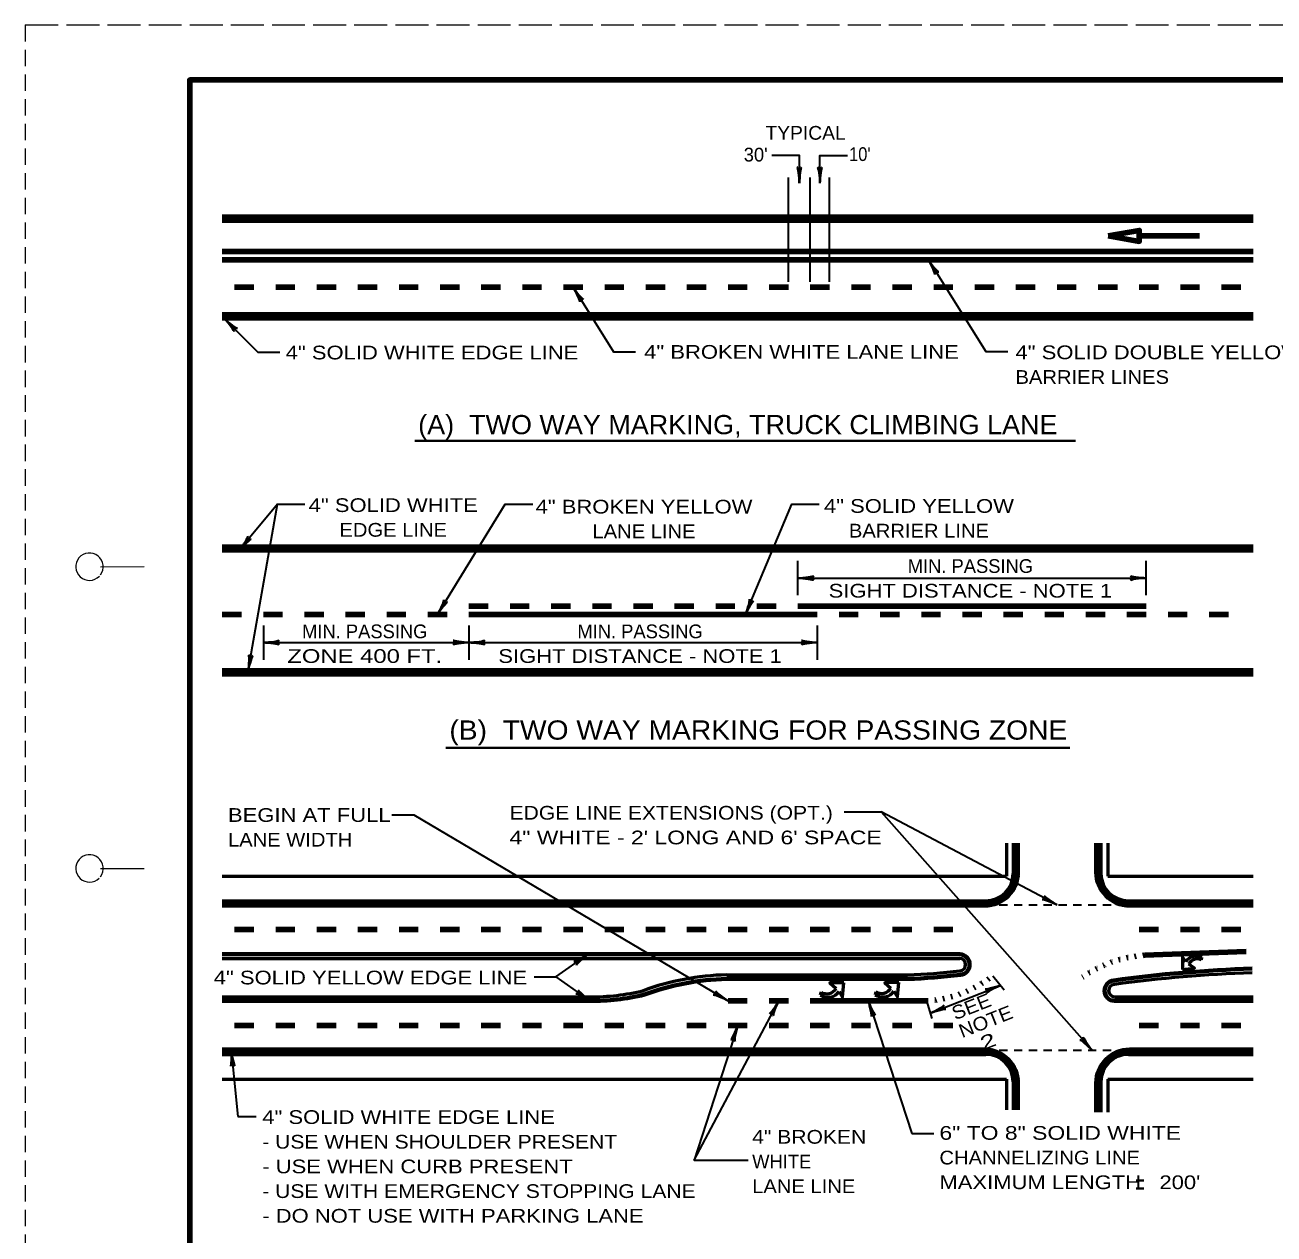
# Model space of a CAD drawing. Extents: x -49 to 631, y -934 to -494.
# Drawn here: x -49.1 to 178.7, y -714.2 to -493.8 of the extents above; entities that cross this region are included whole.
import ezdxf
from ezdxf.enums import TextEntityAlignment as Align

# ---------------------------------------------------------------- set-up
doc = ezdxf.new("R2010")
doc.units = 0
for name, pattern in [('DOTTED', [1.5, 0.3, -1.2]), ('LONG_DASHED', [7.5, 6, -1.5]), ('MEDIUM_DASHED', [4.5, 3, -1.5]), ('SHORT_DASHED', [2.7, 1.5, -1.2])]:
    doc.linetypes.add(name, pattern=pattern)
doc.layers.add('1', color=7, linetype='Continuous', lineweight=90)
doc.layers.add('61', color=7, linetype='Continuous', lineweight=35)

msp = doc.modelspace()

# ---------------------------------------------------------------- linework, layer by layer
at = {"layer": '1', "linetype": 'MEDIUM_DASHED', "lineweight": 13}
msp.add_line((-49.001, -493.809), (-49.061, -933.849), dxfattribs=at)
at = {"layer": '1', "lineweight": 35}
for p, q in [((90.162, -540.624), (90.162, -521.624)), ((94.162, -540.624), (94.162, -521.624)), ((97.662, -540.624), (97.662, -521.624)), ((-3.031, -581.142), (1.969, -581.142)), ((91.912, -597.765), (91.912, -591.515)), ((155.411, -597.765), (155.411, -591.515)), ((91.912, -594.64), (155.411, -594.64)), ((-5.588, -603.265), (-5.588, -609.515)), ((31.912, -603.265), (31.912, -609.515)), ((95.412, -603.265), (95.412, -609.515)), ((100.305, -637.278), (107.096, -637.278)), ((47.769, -667.349), (53.971, -671.721)), ((127.421, -667.141), (129.496, -669.705)), ((116.037, -673.934), (128.836, -668.89)), ((104.763, -671.721), (112.676, -695.883)), ((115.365, -671.721), (116.328, -674.894)), ((-11.438, -680.713), (-10.262, -692.764)), ((-10.262, -692.764), (-6.914, -692.764)), ((112.676, -695.883), (116.676, -695.883)), ((72.957, -700.719), (82.821, -700.719))]:
    msp.add_line(p, q, dxfattribs=at)
at = {"layer": '1', "lineweight": 53}
for p, q in [((-13.088, -528.624), (174.911, -528.624)), ((-13.088, -547.374), (174.911, -547.374)), ((-13.088, -588.765), (174.911, -588.765)), ((-13.088, -612.265), (174.911, -612.265)), ((129.911, -642.971), (129.911, -648.971)), ((131.161, -642.971), (131.161, -648.471)), ((147.161, -642.971), (147.161, -648.471)), ((148.411, -642.971), (148.411, -648.971)), ((-13.088, -648.971), (129.911, -648.971)), ((148.411, -648.971), (174.911, -648.971)), ((-13.088, -653.471), (126.161, -653.471)), ((152.161, -653.471), (174.911, -653.471)), ((-13.088, -663.971), (121.429, -663.971)), ((165.473, -664.222), (165.537, -663.752)), ((78.912, -666.971), (111.911, -666.971)), ((-13.088, -670.971), (53.911, -670.971)), ((96.114, -670.105), (95.983, -670.644)), ((106.105, -670.047), (105.974, -670.585)), ((149.668, -670.971), (174.911, -670.971)), ((-13.088, -681.471), (126.161, -681.471)), ((152.161, -681.471), (174.911, -681.471)), ((-13.088, -685.971), (129.911, -685.971)), ((129.911, -685.971), (129.911, -691.557)), ((131.161, -686.471), (131.161, -691.557)), ((147.161, -686.471), (147.161, -691.971)), ((148.411, -685.971), (148.411, -691.971)), ((148.411, -685.971), (174.911, -685.971))]:
    msp.add_line(p, q, dxfattribs=at)
at = {"layer": '1'}
for p, q in [((-13.088, -529.374), (174.911, -529.374)), ((154.161, -532.249), (165.161, -532.249)), ((-13.088, -535.124), (174.911, -535.124)), ((-13.088, -536.624), (174.911, -536.624)), ((-10.838, -541.624), (-7.338, -541.624)), ((-3.338, -541.624), (0.162, -541.624)), ((4.162, -541.624), (7.661, -541.624)), ((11.662, -541.624), (15.162, -541.624)), ((19.162, -541.624), (22.662, -541.624)), ((26.662, -541.624), (30.162, -541.624)), ((34.161, -541.624), (37.661, -541.624)), ((41.661, -541.624), (45.161, -541.624)), ((49.161, -541.624), (52.661, -541.624)), ((56.661, -541.624), (60.161, -541.624)), ((64.162, -541.624), (67.662, -541.624)), ((71.662, -541.624), (75.162, -541.624)), ((79.162, -541.624), (82.662, -541.624)), ((86.662, -541.624), (90.162, -541.624)), ((94.162, -541.624), (97.662, -541.624)), ((101.661, -541.624), (105.161, -541.624)), ((109.161, -541.624), (112.661, -541.624)), ((116.661, -541.624), (120.161, -541.624)), ((124.161, -541.624), (127.661, -541.624)), ((131.661, -541.624), (135.161, -541.624)), ((139.161, -541.624), (142.661, -541.624)), ((146.661, -541.624), (150.161, -541.624)), ((154.161, -541.624), (157.661, -541.624)), ((161.661, -541.624), (165.161, -541.624)), ((169.161, -541.624), (172.661, -541.624)), ((-13.088, -546.624), (174.911, -546.624)), ((-13.088, -589.515), (174.911, -589.515)), ((-13.088, -601.265), (-9.588, -601.265)), ((-5.588, -601.265), (-2.088, -601.265)), ((1.911, -601.265), (5.412, -601.265)), ((9.412, -601.265), (12.912, -601.265)), ((16.912, -601.265), (20.412, -601.265)), ((24.412, -601.265), (27.912, -601.265)), ((31.912, -599.765), (35.411, -599.765)), ((31.912, -601.265), (95.412, -601.265)), ((39.411, -599.765), (42.911, -599.765)), ((46.911, -599.765), (50.411, -599.765)), ((54.411, -599.765), (57.911, -599.765)), ((61.911, -599.765), (65.412, -599.765)), ((69.412, -599.765), (72.912, -599.765)), ((76.912, -599.765), (80.412, -599.765)), ((84.412, -599.765), (87.912, -599.765)), ((91.912, -599.765), (155.411, -599.765)), ((99.412, -601.265), (102.911, -601.265)), ((106.911, -601.265), (110.411, -601.265)), ((114.411, -601.265), (117.911, -601.265)), ((121.911, -601.265), (125.411, -601.265)), ((129.411, -601.265), (132.911, -601.265)), ((136.911, -601.265), (140.411, -601.265)), ((144.411, -601.265), (147.911, -601.265)), ((151.911, -601.265), (155.411, -601.265)), ((159.411, -601.265), (162.911, -601.265)), ((166.911, -601.265), (170.411, -601.265)), ((-13.088, -611.515), (174.911, -611.515)), ((131.911, -642.971), (131.911, -648.221)), ((146.411, -642.971), (146.411, -648.221)), ((-13.088, -654.221), (125.911, -654.221)), ((152.411, -654.221), (174.911, -654.221)), ((-10.838, -658.721), (-7.338, -658.721)), ((-3.338, -658.721), (0.162, -658.721)), ((4.162, -658.721), (7.661, -658.721)), ((11.662, -658.721), (15.162, -658.721)), ((19.162, -658.721), (22.662, -658.721)), ((26.662, -658.721), (30.162, -658.721)), ((34.161, -658.721), (37.661, -658.721)), ((41.661, -658.721), (45.161, -658.721)), ((49.161, -658.721), (52.661, -658.721)), ((56.661, -658.721), (60.161, -658.721)), ((64.162, -658.721), (67.662, -658.721)), ((71.662, -658.721), (75.162, -658.721)), ((79.162, -658.721), (82.662, -658.721)), ((86.662, -658.721), (90.162, -658.721)), ((94.162, -658.721), (97.662, -658.721)), ((101.661, -658.721), (105.161, -658.721)), ((109.161, -658.721), (112.661, -658.721)), ((116.661, -658.721), (120.161, -658.721)), ((154.161, -658.721), (157.661, -658.721)), ((161.661, -658.721), (165.161, -658.721)), ((169.161, -658.721), (172.661, -658.721)), ((155.079, -663.397), (173.621, -662.74)), ((79.162, -671.721), (82.662, -671.721)), ((86.662, -671.721), (90.162, -671.721)), ((94.162, -671.721), (115.365, -671.721)), ((-10.838, -676.221), (-7.338, -676.221)), ((-3.338, -676.221), (0.162, -676.221)), ((4.162, -676.221), (7.661, -676.221)), ((11.662, -676.221), (15.162, -676.221)), ((19.162, -676.221), (22.662, -676.221)), ((26.662, -676.221), (30.162, -676.221)), ((34.161, -676.221), (37.661, -676.221)), ((41.661, -676.221), (45.161, -676.221)), ((49.161, -676.221), (52.661, -676.221)), ((56.661, -676.221), (60.161, -676.221)), ((64.162, -676.221), (67.662, -676.221)), ((71.662, -676.221), (75.162, -676.221)), ((79.162, -676.221), (82.662, -676.221)), ((86.662, -676.221), (90.162, -676.221)), ((94.162, -676.221), (97.662, -676.221)), ((101.661, -676.221), (105.161, -676.221)), ((109.161, -676.221), (112.661, -676.221)), ((116.661, -676.221), (120.161, -676.221)), ((154.161, -676.221), (157.661, -676.221)), ((161.661, -676.221), (165.161, -676.221)), ((169.161, -676.221), (172.661, -676.221)), ((-13.088, -680.721), (125.911, -680.721)), ((152.411, -680.721), (174.911, -680.721)), ((131.911, -686.721), (131.911, -691.557)), ((146.411, -686.721), (146.411, -691.971))]:
    msp.add_line(p, q, dxfattribs=at)
at = {"layer": '1', "lineweight": 40}
for p, q in [((22.037, -569.633), (142.547, -569.633)), ((27.674, -625.592), (141.482, -625.592))]:
    msp.add_line(p, q, dxfattribs=at)
at = {"layer": '1', "linetype": 'SHORT_DASHED', "lineweight": 35}
for p, q in [((125.911, -654.221), (152.411, -654.221)), ((125.911, -680.721), (152.411, -680.721))]:
    msp.add_line(p, q, dxfattribs=at)
at = {"layer": '1', "lineweight": 70}
for p, q in [((-13.088, -663.221), (121.429, -663.221)), ((78.912, -667.721), (111.911, -667.721)), ((-13.088, -671.721), (53.911, -671.721)), ((149.605, -671.721), (174.911, -671.721))]:
    msp.add_line(p, q, dxfattribs=at)
at = {"layer": '1', "lineweight": 35}
for points in [[(92.162, -522.624), (92.162, -517.624), (87.162, -517.624)], [(95.912, -522.624), (95.912, -517.624), (100.911, -517.624)], [(115.699, -536.624), (126.172, -553.344), (130.172, -553.344)], [(50.911, -541.624), (58.271, -553.374), (62.271, -553.374)], [(-12.655, -547.374), (-6.594, -553.435), (-2.594, -553.435)], [(-8.373, -611.515), (-3.031, -581.142), (-9.958, -589.515)], [(26.162, -601.265), (38.53, -581.142), (43.53, -581.142)], [(82.324, -601.29), (90.781, -581.142), (95.781, -581.142)], [(-5.588, -606.39), (31.912, -606.39), (95.412, -606.39)], [(17.868, -637.789), (21.868, -637.789), (79.162, -671.721)], [(139.161, -654.221), (107.096, -637.278), (145.54, -680.721)], [(43.769, -667.349), (47.769, -667.349), (53.625, -663.221)], [(80.912, -676.221), (72.957, -700.719), (88.412, -671.721)]]:
    msp.add_lwpolyline(points, dxfattribs=at)
at = {"layer": '1'}
msp.add_lwpolyline([(148.49, -532.249), (154.161, -533.249), (154.161, -531.249)], close=True, dxfattribs=at)
at = {"layer": '1', "lineweight": 53}
for points in [[(162.672, -664.603), (162.029, -663.759), (162.045, -666.002)], [(162.045, -666.002), (164.222, -665.775), (163.183, -665.026)], [(100.301, -668.443), (97.747, -668.451), (98.864, -669.442)], [(99.408, -669.993), (100.055, -671.048), (100.301, -668.443)], [(110.292, -668.385), (107.739, -668.392), (108.856, -669.383)], [(109.4, -669.934), (110.047, -670.99), (110.292, -668.385)]]:
    msp.add_lwpolyline(points, dxfattribs=at)
at = {"layer": '1'}
for centre, start, end in [((125.911, -648.221), 270, 0), ((152.411, -648.221), 180, 270), ((125.911, -686.721), 0, 90), ((152.411, -686.721), 90, 180)]:
    msp.add_arc(centre, 6, start, end, dxfattribs=at)
at = {"layer": '1', "lineweight": 53}
for centre, radius, start, end in [((126.161, -648.471), 5, 270, 0), ((152.161, -648.471), 5, 180, 270), ((121.343, -665.096), 1.127, 275.50285, 87.34859), ((164.539, -665.638), 2.135, 62.10089, 151.0021), ((164.727, -665.76), 1.709, 64.13204, 154.56308), ((79.967, -714.329), 47.371, 91.29696, 110.144), ((108.474, -562.688), 104.339, 271.88819, 277.13284), ((182.941, -911.719), 245.274, 91.91621, 97.80945), ((97.16, -668.408), 1.993, 238.34087, 328.77191), ((107.152, -668.35), 1.993, 238.34087, 328.77191), ((149.692, -669.846), 1.127, 95.50285, 267.34859), ((54.256, -631.012), 39.961, 269.51539, 283.72008), ((97.364, -668.572), 2.49, 236.30972, 325.21093), ((107.355, -668.514), 2.49, 236.30972, 325.21093), ((126.161, -686.471), 5, 0, 90), ((152.161, -686.471), 5, 90, 180)]:
    msp.add_arc(centre, radius, start, end, dxfattribs=at)
at = {"layer": '1', "lineweight": 70}
for centre, radius, start, end in [((121.343, -665.096), 1.877, 275.50285, 87.34859), ((108.474, -562.688), 105.089, 271.88819, 277.13284), ((182.941, -911.719), 246.024, 91.91621, 97.80945), ((79.967, -714.329), 46.621, 91.29696, 110.144), ((149.692, -669.846), 1.877, 95.50285, 267.34859), ((54.256, -631.012), 40.711, 269.51539, 283.72008)]:
    msp.add_arc(centre, radius, start, end, dxfattribs=at)
at = {"layer": '1', "linetype": 'DOTTED'}
for centre, start, end in [((156.518, -685.345), 93.75019, 125.33349), ((113.926, -649.773), 273.75019, 307.84593)]:
    msp.add_arc(centre, 21.995, start, end, dxfattribs=at)
at = {"layer": '1', "lineweight": 40}
for centre, major_axis, ratio, start_param, end_param in [((91.885, -521.533), (0.156, -1.786), 0.122415, 0.8963533, 3.1415927), ((91.885, -521.533), (0.156, -1.786), 0.122415, 0.8963533, 3.1415927), ((92.373, -521.504), (-0.176, -1.756), 0.07063, 3.1407148, 5.41811), ((92.373, -521.504), (-0.176, -1.756), 0.07063, 3.1407148, 5.41811), ((95.635, -521.533), (0.156, -1.786), 0.122415, 0.8963533, 3.1415927), ((96.123, -521.504), (-0.176, -1.756), 0.07063, 3.1407148, 5.41811), ((116.114, -537.686), (-0.783, 1.582), 0.07063, 3.1407148, 5.41811), ((116.512, -537.402), (-1.08, 1.43), 0.122415, 0.8963533, 3.1415927), ((51.327, -542.686), (-0.784, 1.582), 0.07063, 3.1407148, 5.41811), ((51.725, -542.402), (-1.08, 1.43), 0.122415, 0.8963533, 3.1415927), ((-12.012, -548.316), (-1.118, 1.366), 0.07063, 3.1407148, 5.41811), ((-11.688, -547.95), (-1.373, 1.152), 0.122415, 0.8963533, 3.1415927), ((-9.476, -588.498), (-1.018, -1.475), 0.122415, 0.8963533, 3.1415927), ((-9.476, -588.498), (-1.018, -1.475), 0.122415, 0.8963533, 3.1415927), ((-9.081, -588.787), (-1.255, -1.241), 0.07063, 3.1407148, 5.41811), ((-9.081, -588.787), (-1.255, -1.241), 0.07063, 3.1407148, 5.41811), ((93.003, -594.364), (-1.786, -0.156), 0.122415, 0.8963533, 3.1415927), ((93.003, -594.364), (-1.786, -0.156), 0.122415, 0.8963533, 3.1415927), ((154.291, -594.429), (1.756, -0.176), 0.07063, 3.1407148, 5.41811), ((154.291, -594.429), (1.756, -0.176), 0.07063, 3.1407148, 5.41811), ((93.032, -594.852), (-1.756, 0.176), 0.07063, 3.1407148, 5.41811), ((93.032, -594.852), (-1.756, 0.176), 0.07063, 3.1407148, 5.41811), ((154.32, -594.916), (1.786, 0.156), 0.122415, 0.8963533, 3.1415927), ((154.32, -594.916), (1.786, 0.156), 0.122415, 0.8963533, 3.1415927), ((26.498, -600.191), (-0.802, -1.603), 0.122415, 0.8963533, 3.1415927), ((26.498, -600.191), (-0.802, -1.603), 0.122415, 0.8963533, 3.1415927), ((26.929, -600.421), (-1.069, -1.404), 0.07063, 3.1407148, 5.41811), ((26.929, -600.421), (-1.069, -1.404), 0.07063, 3.1407148, 5.41811), ((82.492, -600.177), (-0.547, -1.707), 0.122415, 0.8963533, 3.1415927), ((82.953, -600.339), (-0.842, -1.552), 0.07063, 3.1407148, 5.41811), ((-4.468, -606.602), (-1.756, 0.176), 0.07063, 3.1407148, 5.41811), ((-4.468, -606.602), (-1.756, 0.176), 0.07063, 3.1407148, 5.41811), ((-4.497, -606.114), (-1.786, -0.156), 0.122415, 0.8963533, 3.1415927), ((-4.497, -606.114), (-1.786, -0.156), 0.122415, 0.8963533, 3.1415927), ((30.82, -606.666), (1.786, 0.156), 0.122415, 0.8963533, 3.1415927), ((30.791, -606.179), (1.756, -0.176), 0.07063, 3.1407148, 5.41811), ((33.032, -606.602), (-1.756, 0.176), 0.07063, 3.1407148, 5.41811), ((33.032, -606.602), (-1.756, 0.176), 0.07063, 3.1407148, 5.41811), ((33.003, -606.114), (-1.786, -0.156), 0.122415, 0.8963533, 3.1415927), ((33.003, -606.114), (-1.786, -0.156), 0.122415, 0.8963533, 3.1415927), ((94.32, -606.666), (1.786, 0.156), 0.122415, 0.8963533, 3.1415927), ((94.32, -606.666), (1.786, 0.156), 0.122415, 0.8963533, 3.1415927), ((94.291, -606.179), (1.756, -0.176), 0.07063, 3.1407148, 5.41811), ((94.291, -606.179), (1.756, -0.176), 0.07063, 3.1407148, 5.41811), ((-8.456, -610.393), (-0.156, -1.786), 0.122415, 0.8963533, 3.1415927), ((-8.456, -610.393), (-0.156, -1.786), 0.122415, 0.8963533, 3.1415927), ((-7.97, -610.448), (-0.477, -1.699), 0.07063, 3.1407148, 5.41811), ((-7.97, -610.448), (-0.477, -1.699), 0.07063, 3.1407148, 5.41811), ((138.068, -653.955), (1.652, -0.696), 0.122415, 0.8963533, 3.1415927), ((138.27, -653.51), (1.471, -0.976), 0.07063, 3.1407148, 5.41811), ((52.587, -663.693), (1.537, 0.868), 0.07063, 3.1407148, 5.41811), ((52.587, -663.693), (1.537, 0.868), 0.07063, 3.1407148, 5.41811), ((52.892, -664.075), (1.37, 1.156), 0.122415, 0.8963533, 3.1415927), ((52.892, -664.075), (1.37, 1.156), 0.122415, 0.8963533, 3.1415927), ((127.716, -669.104), (1.699, 0.481), 0.07063, 3.1407148, 5.41811), ((127.922, -669.547), (1.604, 0.8), 0.122415, 0.8963533, 3.1415927), ((52.92, -671.318), (1.55, -0.901), 0.122415, 0.8963533, 3.1415927), ((53.177, -670.902), (1.334, -1.156), 0.07063, 3.1407148, 5.41811), ((78.082, -671.402), (1.616, -0.776), 0.122415, 0.8963533, 3.1415927), ((78.305, -670.968), (1.422, -1.046), 0.07063, 3.1407148, 5.41811), ((87.698, -672.61), (0.981, 1.467), 0.07063, 3.1407148, 5.41811), ((87.698, -672.61), (0.981, 1.467), 0.07063, 3.1407148, 5.41811), ((88.142, -672.814), (0.702, 1.649), 0.122415, 0.8963533, 3.1415927), ((88.142, -672.814), (0.702, 1.649), 0.122415, 0.8963533, 3.1415927), ((104.911, -672.851), (-0.38, 1.724), 0.07063, 3.1407148, 5.41811), ((104.911, -672.851), (-0.38, 1.724), 0.07063, 3.1407148, 5.41811), ((105.365, -672.672), (-0.704, 1.648), 0.122415, 0.8963533, 3.1415927), ((105.365, -672.672), (-0.704, 1.648), 0.122415, 0.8963533, 3.1415927), ((116.951, -673.277), (-1.604, -0.8), 0.122415, 0.8963533, 3.1415927), ((116.951, -673.277), (-1.604, -0.8), 0.122415, 0.8963533, 3.1415927), ((117.157, -673.72), (-1.699, -0.481), 0.07063, 3.1407148, 5.41811), ((117.157, -673.72), (-1.699, -0.481), 0.07063, 3.1407148, 5.41811), ((80.364, -677.221), (0.709, 1.616), 0.07063, 3.1407148, 5.41811), ((80.837, -677.344), (0.403, 1.747), 0.122415, 0.8963533, 3.1415927), ((144.61, -680.087), (1.3, -1.234), 0.122415, 0.8963533, 3.1415927), ((144.61, -680.087), (1.3, -1.234), 0.122415, 0.8963533, 3.1415927), ((144.956, -679.741), (1.032, -1.432), 0.07063, 3.1407148, 5.41811), ((144.956, -679.741), (1.032, -1.432), 0.07063, 3.1407148, 5.41811), ((-11.539, -681.849), (0.004, 1.765), 0.07063, 3.1407148, 5.41811), ((-11.057, -681.772), (-0.329, 1.762), 0.122415, 0.8963533, 3.1415927)]:
    msp.add_ellipse(centre, major_axis=major_axis, ratio=ratio, start_param=start_param, end_param=end_param, dxfattribs=at)
at = {"layer": '61', "linetype": 'LONG_DASHED', "lineweight": 13}
msp.add_line((-49.001, -493.809), (631.019, -493.809), dxfattribs=at)
at = {"layer": '61', "lineweight": 13}
for p, q in [((-35.281, -592.569), (-27.301, -592.549)), ((-35.301, -647.569), (-27.301, -647.569))]:
    msp.add_line(p, q, dxfattribs=at)
at = {"layer": '61', "lineweight": 158}
msp.add_lwpolyline([(620.039, -503.809), (-19.001, -503.809), (-19.001, -923.829)], dxfattribs=at)
at = {"layer": '61', "lineweight": 13}
for centre, end in [((-37.304, -592.568), 316.23216), ((-37.304, -647.568), 315.37577)]:
    msp.add_arc(centre, 2.5, 323.13009, end, dxfattribs=at)

# ---------------------------------------------------------------- texts
at = {"layer": '1'}
for s, height, width, p in [('TYPICAL', 2.5, 1.05, (85.979, -514.719)), ("10'", 2.5, 0.9, (101.222, -518.602)), ('4" SOLID WHITE EDGE LINE', 2.5, 1.2, (-1.516, -554.77)), ('4" BROKEN WHITE LANE LINE', 2.5, 1.2, (63.861, -554.652)), ('4" SOLID DOUBLE YELLOW', 2.5, 1.2, (131.578, -554.731)), ('BARRIER LINES', 2.5, 1.1, (131.578, -559.231)), ('(A)  TWO WAY MARKING, TRUCK CLIMBING LANE', 3.5, 1.05, (22.65, -568.407)), ('(B)  TWO WAY MARKING FOR PASSING ZONE', 3.5, 1.1, (28.333, -624.084)), ('BEGIN AT FULL', 2.5, 1.2, (-12.038, -639.079)), ('EDGE LINE EXTENSIONS (OPT.)', 2.5, 1.15, (39.307, -638.672)), ('LANE WIDTH', 2.5, 1.1, (-12.038, -643.579)), ('4" WHITE - 2\' LONG AND 6\' SPACE', 2.5, 1.25, (39.307, -643.172)), ('4" SOLID YELLOW EDGE LINE', 2.5, 1.2, (-14.635, -668.708)), ('4" SOLID WHITE EDGE LINE', 2.5, 1.2, (-5.787, -694.143)), ('6" TO 8" SOLID WHITE', 2.5, 1.25, (117.705, -697.031)), ('- USE WHEN SHOULDER PRESENT', 2.5, 1.15, (-5.787, -698.643)), ('4" BROKEN', 2.5, 1.15, (83.559, -697.745)), ('CHANNELIZING LINE', 2.5, 1.1, (117.705, -701.531)), ('- USE WHEN CURB PRESENT', 2.5, 1.2, (-5.787, -703.143)), ("MAXIMUM LENGTH   200'", 2.5, 1.2, (117.705, -706.031)), ('- USE WITH EMERGENCY STOPPING LANE', 2.5, 1.15, (-5.787, -707.643)), ('LANE LINE', 2.5, 1.1, (83.559, -706.745)), ('- DO NOT USE WITH PARKING LANE', 2.5, 1.2, (-5.787, -712.143))]:
    msp.add_text(s, height=height, dxfattribs=dict(at, width=width)).set_placement(p)
for s, p in [("30'", (82.017, -518.69)), ('WHITE', (83.559, -702.245))]:
    msp.add_text(s, height=2.5, dxfattribs=at).set_placement(p)
for s, height, width, p in [('4" SOLID WHITE', 2.5, 1.2, (18.097, -582.591)), ('4" BROKEN YELLOW', 2.5, 1.2, (63.83, -582.868)), ('4" SOLID YELLOW', 2.5, 1.2, (113.968, -582.742)), ('EDGE LINE', 2.5, 1.1, (18.097, -587.091)), ('LANE LINE', 2.5, 1.1, (63.83, -587.368)), ('BARRIER LINE', 2.5, 1.1, (113.968, -587.242)), ('SIGHT DISTANCE - NOTE 1', 2.5, 1.2, (123.352, -598.191)), ('ZONE 400 FT.', 2.5, 1.3, (12.906, -610.1)), ('SIGHT DISTANCE - NOTE 1', 2.5, 1.2, (63.109, -610.1)), ('=', 4, 0.55, (154.277, -707.074))]:
    msp.add_text(s, height=height, dxfattribs=dict(at, width=width)).set_placement(p, align=Align.CENTER)
for p in [(123.352, -593.691), (12.906, -605.6), (63.109, -605.6)]:
    msp.add_text('MIN. PASSING', height=2.5, dxfattribs=at).set_placement(p, align=Align.CENTER)
for s, width, p in [('SEE', 1.1, (120.557, -675.265)), ('NOTE', 1.1, (121.841, -678.521)), ('  2', 1.5, (123.124, -681.778))]:
    msp.add_text(s, height=2.5, rotation=21.508, dxfattribs=dict(at, width=width)).set_placement(p)

doc.saveas('drawing.dxf')
